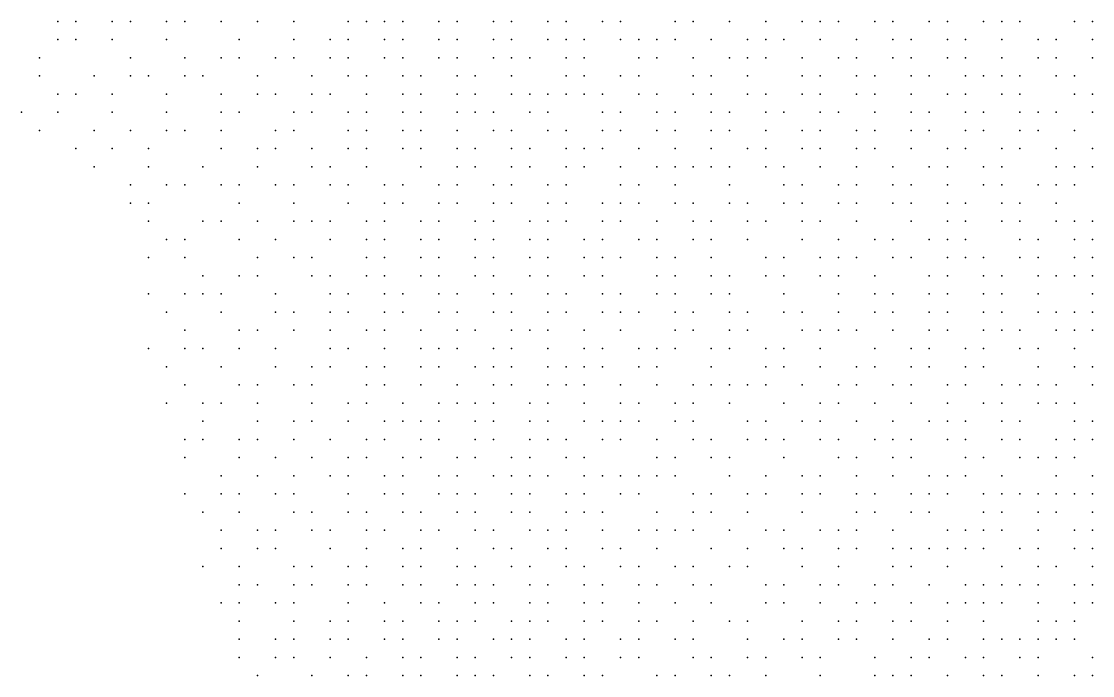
# Model space of a CAD drawing. Extents: x 429 to 793, y 817 to 1241.
# Drawn here: x 431.56 to 474.63, y 1081.6 to 1107.88 of the extents above; entities that cross this region are included whole.
import ezdxf

# ---------------------------------------------------------------- set-up
doc = ezdxf.new("R2010")
doc.units = 0

msp = doc.modelspace()

# ---------------------------------------------------------------- linework, layer by layer
for p in [(433.02, 1107.88, 34.278), (433.75, 1107.88, 35.228), (435.21, 1107.88, 37.026), (435.94, 1107.88, 38.902), (437.4, 1107.88, 42.717), (438.13, 1107.88, 44.245), (439.59, 1107.88, 50.212), (441.05, 1107.88, 57.54), (442.51, 1107.88, 65.073), (444.7, 1107.88, 75.433), (445.43, 1107.88, 79.382), (446.16, 1107.88, 82.43), (446.89, 1107.88, 85.504), (448.35, 1107.88, 92.105), (449.08, 1107.88, 94.19), (450.54, 1107.88, 100.98), (451.27, 1107.88, 103.501), (452.73, 1107.88, 108.63), (453.46, 1107.88, 111.6), (454.92, 1107.88, 116.027), (455.65, 1107.88, 118.292), (457.84, 1107.88, 126.08), (458.57, 1107.88, 127.995), (460.03, 1107.88, 131.765), (461.49, 1107.88, 135.7), (462.95, 1107.88, 139.325), (463.68, 1107.88, 140), (464.41, 1107.88, 142.67), (465.87, 1107.88, 145.952), (466.6, 1107.88, 147.465), (468.06, 1107.88, 150.04), (468.79, 1107.88, 151.73), (470.25, 1107.88, 154.67), (470.98, 1107.88, 156.32), (471.71, 1107.88, 157.955), (473.9, 1107.88, 161.577), (474.63, 1107.88, 163.123), (433.02, 1107.15, 33.534), (433.75, 1107.15, 34.596), (435.21, 1107.15, 36.496), (437.4, 1107.15, 42.19), (440.32, 1107.15, 53.023), (442.51, 1107.15, 64.612), (443.97, 1107.15, 72.328), (444.7, 1107.15, 75.88), (446.16, 1107.15, 82.03), (446.89, 1107.15, 85.88), (448.35, 1107.15, 91.92), (449.08, 1107.15, 95.105), (450.54, 1107.15, 100.693), (451.27, 1107.15, 103.962), (452.73, 1107.15, 109.39), (453.46, 1107.15, 112), (454.19, 1107.15, 113.85), (455.65, 1107.15, 119.257), (456.38, 1107.15, 121.47), (457.11, 1107.15, 123.18), (457.84, 1107.15, 124.922), (459.3, 1107.15, 130.122), (460.76, 1107.15, 133.855), (461.49, 1107.15, 135.482), (462.22, 1107.15, 137.08), (463.68, 1107.15, 140.675), (465.14, 1107.15, 144.005), (466.6, 1107.15, 147.06), (467.33, 1107.15, 148.975), (468.79, 1107.15, 151.335), (469.52, 1107.15, 152.615), (470.98, 1107.15, 155.94), (472.44, 1107.15, 159.19), (473.17, 1107.15, 160.445), (474.63, 1107.15, 163.605), (432.29, 1106.42, 32.66), (435.94, 1106.42, 37.79), (438.13, 1106.42, 43.582), (439.59, 1106.42, 48.945), (440.32, 1106.42, 52.157), (441.78, 1106.42, 60.38), (442.51, 1106.42, 63.785), (443.97, 1106.42, 71.24), (444.7, 1106.42, 75.695), (446.16, 1106.42, 82.405), (446.89, 1106.42, 85.497), (448.35, 1106.42, 92.305), (449.08, 1106.42, 95.562), (450.54, 1106.42, 101.087), (451.27, 1106.42, 104.133), (452, 1106.42, 106.973), (453.46, 1106.42, 111.562), (454.19, 1106.42, 114.6), (456.38, 1106.42, 121.7), (457.11, 1106.42, 123.66), (458.57, 1106.42, 128.232), (460.03, 1106.42, 132.25), (460.76, 1106.42, 134.1), (461.49, 1106.42, 135.955), (462.95, 1106.42, 139.135), (464.41, 1106.42, 142.7), (465.14, 1106.42, 144.465), (466.6, 1106.42, 147.51), (467.33, 1106.42, 148.367), (468.79, 1106.42, 151.777), (469.52, 1106.42, 153.262), (470.98, 1106.42, 156.217), (472.44, 1106.42, 159.298), (473.17, 1106.42, 160.1), (474.63, 1106.42, 163.27), (432.29, 1105.69, 32.29), (434.48, 1105.69, 34.767), (435.94, 1105.69, 37.505), (436.67, 1105.69, 38.12), (438.13, 1105.69, 42.587), (438.86, 1105.69, 44.483), (441.05, 1105.69, 55.107), (443.24, 1105.69, 67.507), (444.7, 1105.69, 75.08), (445.43, 1105.69, 78.845), (446.89, 1105.69, 85.113), (447.62, 1105.69, 88.93), (449.08, 1105.69, 94.575), (449.81, 1105.69, 98.602), (451.27, 1105.69, 103.679), (453.46, 1105.69, 112.05), (454.19, 1105.69, 115), (455.65, 1105.69, 118.492), (456.38, 1105.69, 121.21), (458.57, 1105.69, 128.485), (459.3, 1105.69, 130.37), (460.76, 1105.69, 134.39), (462.95, 1105.69, 138.7), (463.68, 1105.69, 140.5), (465.14, 1105.69, 144.05), (465.87, 1105.69, 145.38), (467.33, 1105.69, 148.84), (468.06, 1105.69, 150.555), (469.52, 1105.69, 153.53), (470.25, 1105.69, 154.56), (470.98, 1105.69, 156.035), (471.71, 1105.69, 157.495), (473.17, 1105.69, 160.725), (473.9, 1105.69, 161.35), (433.02, 1104.96, 33.202), (433.75, 1104.96, 33.985), (435.21, 1104.96, 35.223), (437.4, 1104.96, 40.187), (439.59, 1104.96, 46.99), (441.05, 1104.96, 53.29), (441.78, 1104.96, 58.123), (443.24, 1104.96, 66.966), (443.97, 1104.96, 70.385), (445.43, 1104.96, 78.202), (446.89, 1104.96, 85.57), (447.62, 1104.96, 89.328), (449.08, 1104.96, 95.332), (449.81, 1104.96, 98.235), (451.27, 1104.96, 104.645), (452, 1104.96, 106.843), (452.73, 1104.96, 110.064), (453.46, 1104.96, 112.51), (454.19, 1104.96, 115.24), (454.92, 1104.96, 117.245), (456.38, 1104.96, 121.945), (457.11, 1104.96, 123.413), (458.57, 1104.96, 128.005), (459.3, 1104.96, 130.66), (460.76, 1104.96, 133.94), (461.49, 1104.96, 135.758), (462.95, 1104.96, 139.39), (463.68, 1104.96, 141.18), (465.14, 1104.96, 144.518), (465.87, 1104.96, 146.045), (467.33, 1104.96, 148.455), (468.79, 1104.96, 151.475), (469.52, 1104.96, 153.155), (470.98, 1104.96, 156.495), (471.71, 1104.96, 157.765), (473.9, 1104.96, 161.635), (474.63, 1104.96, 163.372), (431.56, 1104.23, 31.55), (433.02, 1104.23, 32.806), (435.21, 1104.23, 35.591), (437.4, 1104.23, 39.18), (439.59, 1104.23, 46.53), (440.32, 1104.23, 49.2), (442.51, 1104.23, 62.318), (443.24, 1104.23, 66.532), (444.7, 1104.23, 74.252), (445.43, 1104.23, 78.035), (446.89, 1104.23, 85.228), (447.62, 1104.23, 88.957), (449.08, 1104.23, 95.707), (449.81, 1104.23, 98.737), (450.54, 1104.23, 101.766), (452, 1104.23, 107.257), (452.73, 1104.23, 109.14), (454.92, 1104.23, 117.742), (455.65, 1104.23, 120.23), (457.11, 1104.23, 124.145), (457.84, 1104.23, 126.378), (459.3, 1104.23, 130.2), (460.03, 1104.23, 132.755), (461.49, 1104.23, 136.465), (462.22, 1104.23, 137.382), (463.68, 1104.23, 141.455), (464.41, 1104.23, 142.337), (465.87, 1104.23, 146.315), (467.33, 1104.23, 148.927), (468.06, 1104.23, 150.63), (469.52, 1104.23, 153.617), (470.25, 1104.23, 155.11), (471.71, 1104.23, 157.405), (472.44, 1104.23, 159.04), (473.17, 1104.23, 160.67), (474.63, 1104.23, 163.055), (432.29, 1103.5, 32.057), (434.48, 1103.5, 34.24), (435.94, 1103.5, 35.958), (437.4, 1103.5, 39.597), (438.13, 1103.5, 40.636), (439.59, 1103.5, 44.96), (441.78, 1103.5, 57.102), (442.51, 1103.5, 61.513), (444.7, 1103.5, 74.414), (445.43, 1103.5, 78.349), (446.89, 1103.5, 85.725), (447.62, 1103.5, 89.355), (449.08, 1103.5, 95.8), (450.54, 1103.5, 101.956), (451.27, 1103.5, 105), (452.73, 1103.5, 109.905), (453.46, 1103.5, 112.71), (454.92, 1103.5, 117.243), (455.65, 1103.5, 119.036), (457.11, 1103.5, 124.405), (457.84, 1103.5, 127.065), (459.3, 1103.5, 130.88), (460.03, 1103.5, 131.595), (461.49, 1103.5, 136.03), (462.95, 1103.5, 139.245), (463.68, 1103.5, 141.035), (465.14, 1103.5, 144.165), (465.87, 1103.5, 145.92), (467.33, 1103.5, 149.4), (468.06, 1103.5, 150.715), (469.52, 1103.5, 153.435), (470.25, 1103.5, 154.745), (471.71, 1103.5, 157.863), (472.44, 1103.5, 158.68), (473.9, 1103.5, 161.94), (433.75, 1102.77, 33.322), (435.21, 1102.77, 34.653), (436.67, 1102.77, 37.542), (439.59, 1102.77, 44.487), (441.05, 1102.77, 50.28), (441.78, 1102.77, 56.279), (443.24, 1102.77, 65.317), (444.7, 1102.77, 74.007), (445.43, 1102.77, 77.956), (446.89, 1102.77, 85.933), (447.62, 1102.77, 89.222), (449.08, 1102.77, 95.737), (449.81, 1102.77, 98.87), (451.27, 1102.77, 105.346), (452, 1102.77, 108.095), (453.46, 1102.77, 113.215), (454.19, 1102.77, 115.73), (454.92, 1102.77, 117.74), (456.38, 1102.77, 122.46), (457.84, 1102.77, 126.615), (459.3, 1102.77, 130.44), (460.76, 1102.77, 134.67), (461.49, 1102.77, 136.329), (462.95, 1102.77, 139.725), (463.68, 1102.77, 141.312), (465.14, 1102.77, 144.845), (465.87, 1102.77, 146.405), (467.33, 1102.77, 149.015), (468.79, 1102.77, 152.03), (469.52, 1102.77, 153.72), (470.98, 1102.77, 156.04), (471.71, 1102.77, 157.503), (473.17, 1102.77, 159.975), (474.63, 1102.77, 162.845), (434.48, 1102.04, 33.58), (436.67, 1102.04, 36.995), (438.86, 1102.04, 41.691), (441.05, 1102.04, 50.412), (443.24, 1102.04, 64.888), (443.97, 1102.04, 68.986), (445.43, 1102.04, 77.562), (447.62, 1102.04, 89.414), (449.08, 1102.04, 96.358), (449.81, 1102.04, 99.297), (451.27, 1102.04, 105.003), (452, 1102.04, 107.511), (453.46, 1102.04, 112.45), (454.19, 1102.04, 115.245), (455.65, 1102.04, 120.75), (457.11, 1102.04, 124.68), (457.84, 1102.04, 127.118), (458.57, 1102.04, 129.247), (459.3, 1102.04, 130.935), (460.03, 1102.04, 132.922), (461.49, 1102.04, 136.628), (462.22, 1102.04, 138.41), (463.68, 1102.04, 140.908), (465.14, 1102.04, 144.45), (466.6, 1102.04, 147.76), (468.06, 1102.04, 150.81), (468.79, 1102.04, 151.655), (470.25, 1102.04, 155.03), (470.98, 1102.04, 156.31), (473.17, 1102.04, 160.275), (473.9, 1102.04, 161.9), (474.63, 1102.04, 162.53), (435.94, 1101.31, 35.566), (437.4, 1101.31, 38.325), (438.13, 1101.31, 39.346), (439.59, 1101.31, 43.115), (440.32, 1101.31, 45.708), (441.78, 1101.31, 54.499), (442.51, 1101.31, 58.68), (443.97, 1101.31, 68.573), (444.7, 1101.31, 73.108), (446.16, 1101.31, 82.063), (446.89, 1101.31, 85.993), (448.35, 1101.31, 92.948), (449.08, 1101.31, 96.537), (450.54, 1101.31, 102.517), (451.27, 1101.31, 105.52), (452.73, 1101.31, 110.41), (453.46, 1101.31, 113.22), (455.65, 1101.31, 121.063), (456.38, 1101.31, 123.235), (457.84, 1101.31, 126.15), (460.03, 1101.31, 132.865), (462.22, 1101.31, 137.99), (462.95, 1101.31, 139.815), (464.41, 1101.31, 143.375), (465.14, 1101.31, 144.735), (466.6, 1101.31, 147.375), (467.33, 1101.31, 149.57), (468.79, 1101.31, 152.125), (470.25, 1101.31, 155.135), (470.98, 1101.31, 155.96), (472.44, 1101.31, 158.443), (473.17, 1101.31, 160.6), (473.9, 1101.31, 161.573), (435.94, 1100.58, 35.193), (436.67, 1100.58, 36.228), (440.32, 1100.58, 45.115), (442.51, 1100.58, 58), (444.7, 1100.58, 73.22), (446.16, 1100.58, 81.687), (446.89, 1100.58, 85.63), (448.35, 1100.58, 93.47), (449.08, 1100.58, 95.515), (450.54, 1100.58, 102.16), (451.27, 1100.58, 105.173), (452.73, 1100.58, 110.69), (453.46, 1100.58, 113.49), (454.92, 1100.58, 118.285), (455.65, 1100.58, 120.275), (456.38, 1100.58, 121.77), (457.84, 1100.58, 127.16), (458.57, 1100.58, 129.08), (460.03, 1100.58, 133.37), (460.76, 1100.58, 134.3), (462.22, 1100.58, 138.693), (462.95, 1100.58, 140.308), (464.41, 1100.58, 142.97), (465.14, 1100.58, 144.34), (466.6, 1100.58, 147.86), (467.33, 1100.58, 149.2), (468.79, 1100.58, 151.765), (469.52, 1100.58, 153.275), (470.98, 1100.58, 156.435), (471.71, 1100.58, 157.26), (473.17, 1100.58, 160.245), (436.67, 1099.85, 35.575), (438.86, 1099.85, 38.894), (439.59, 1099.85, 41.482), (441.05, 1099.85, 47.213), (442.51, 1099.85, 56.87), (443.24, 1099.85, 63.185), (443.97, 1099.85, 67.431), (445.43, 1099.85, 77.303), (446.16, 1099.85, 82.118), (447.62, 1099.85, 89.991), (448.35, 1099.85, 92.98), (449.81, 1099.85, 99.782), (450.54, 1099.85, 102.9), (452, 1099.85, 108.64), (452.73, 1099.85, 111.215), (453.46, 1099.85, 113.042), (454.92, 1099.85, 118.563), (455.65, 1099.85, 120.588), (457.11, 1099.85, 125.22), (458.57, 1099.85, 129.59), (459.3, 1099.85, 131.268), (460.76, 1099.85, 135.013), (461.49, 1099.85, 136.652), (462.95, 1099.85, 138.975), (463.68, 1099.85, 141.685), (465.14, 1099.85, 145.027), (467.33, 1099.85, 149.685), (468.79, 1099.85, 152.25), (469.52, 1099.85, 153.095), (470.98, 1099.85, 156.085), (471.71, 1099.85, 157.742), (473.17, 1099.85, 159.89), (473.9, 1099.85, 161.52), (474.63, 1099.85, 162.158), (437.4, 1099.12, 36.747), (438.13, 1099.12, 37.537), (440.32, 1099.12, 42.695), (441.78, 1099.12, 51.03), (443.97, 1099.12, 67.028), (445.43, 1099.12, 77.421), (446.16, 1099.12, 81.438), (447.62, 1099.12, 89.644), (448.35, 1099.12, 93.737), (449.81, 1099.12, 100.18), (450.54, 1099.12, 103.248), (452, 1099.12, 108.96), (452.73, 1099.12, 111.74), (454.19, 1099.12, 116.563), (454.92, 1099.12, 117.325), (456.38, 1099.12, 122.82), (457.11, 1099.12, 125.737), (458.57, 1099.12, 129.15), (459.3, 1099.12, 130.858), (460.76, 1099.12, 135.3), (462.95, 1099.12, 140.395), (464.41, 1099.12, 143.56), (465.87, 1099.12, 146.212), (466.6, 1099.12, 147.768), (468.06, 1099.12, 151.025), (468.79, 1099.12, 151.88), (469.52, 1099.12, 153.58), (471.71, 1099.12, 157.393), (472.44, 1099.12, 158.885), (473.9, 1099.12, 161.165), (474.63, 1099.12, 162.795), (436.67, 1098.39, 35.49), (438.13, 1098.39, 37.86), (441.05, 1098.39, 45.638), (442.51, 1098.39, 55.419), (443.24, 1098.39, 61.509), (445.43, 1098.39, 77.035), (446.16, 1098.39, 81.936), (447.62, 1098.39, 90.228), (448.35, 1098.39, 93.093), (449.81, 1098.39, 100.296), (450.54, 1098.39, 102.895), (452, 1098.39, 108.46), (452.73, 1098.39, 111.25), (454.19, 1098.39, 116.86), (454.92, 1098.39, 118.85), (455.65, 1098.39, 120.845), (457.11, 1098.39, 125.292), (457.84, 1098.39, 127.735), (459.3, 1098.39, 131.555), (461.49, 1098.39, 137.45), (462.22, 1098.39, 139.077), (463.68, 1098.39, 141.795), (464.41, 1098.39, 143.175), (465.14, 1098.39, 144.945), (466.6, 1098.39, 148.065), (467.33, 1098.39, 149.8), (468.79, 1098.39, 152.188), (469.52, 1098.39, 153.878), (470.25, 1098.39, 154.535), (471.71, 1098.39, 157.88), (472.44, 1098.39, 159.2), (473.9, 1098.39, 161.635), (474.63, 1098.39, 162.44), (438.86, 1097.66, 38.708), (440.32, 1097.66, 42.109), (441.05, 1097.66, 45.045), (443.24, 1097.66, 60.678), (443.97, 1097.66, 66.12), (445.43, 1097.66, 76.648), (446.16, 1097.66, 81.84), (447.62, 1097.66, 89.895), (448.35, 1097.66, 93.873), (449.81, 1097.66, 100.792), (450.54, 1097.66, 103.42), (452, 1097.66, 109.2), (452.73, 1097.66, 112.033), (454.19, 1097.66, 116.38), (454.92, 1097.66, 119.179), (457.11, 1097.66, 125.81), (457.84, 1097.66, 127.3), (459.3, 1097.66, 131.857), (460.03, 1097.66, 133.747), (461.49, 1097.66, 137.035), (462.22, 1097.66, 138.672), (463.68, 1097.66, 142.292), (464.41, 1097.66, 143.675), (465.87, 1097.66, 147.012), (468.06, 1097.66, 151.155), (468.79, 1097.66, 152.51), (470.25, 1097.66, 155.193), (470.98, 1097.66, 156.515), (472.44, 1097.66, 158.855), (473.17, 1097.66, 159.842), (473.9, 1097.66, 161.3), (474.63, 1097.66, 162.58), (436.67, 1096.93, 34.55), (438.13, 1096.93, 36.398), (438.86, 1096.93, 38.133), (439.59, 1096.93, 39), (441.78, 1096.93, 47.489), (443.97, 1096.93, 65.412), (444.7, 1096.93, 70.873), (446.16, 1096.93, 81.305), (446.89, 1096.93, 85.64), (448.35, 1096.93, 93.452), (449.08, 1096.93, 97.07), (450.54, 1096.93, 103.985), (451.27, 1096.93, 106.66), (452.73, 1096.93, 112.325), (453.46, 1096.93, 114.365), (454.92, 1096.93, 119.508), (455.65, 1096.93, 121.89), (457.11, 1096.93, 126.337), (457.84, 1096.93, 128.045), (459.3, 1096.93, 131.645), (460.03, 1096.93, 134.045), (462.22, 1096.93, 139.18), (464.41, 1096.93, 143.485), (465.87, 1096.93, 146.83), (466.6, 1096.93, 148.378), (468.06, 1096.93, 150.795), (468.79, 1096.93, 152.15), (470.25, 1096.93, 154.675), (470.98, 1096.93, 156.342), (472.44, 1096.93, 159.152), (474.63, 1096.93, 162.408), (437.4, 1096.2, 34.816), (439.59, 1096.2, 38.587), (441.78, 1096.2, 47.072), (442.51, 1096.2, 50.49), (443.97, 1096.2, 65.028), (444.7, 1096.2, 71.731), (446.16, 1096.2, 81.858), (446.89, 1096.2, 86.19), (448.35, 1096.2, 93.843), (449.08, 1096.2, 97.44), (450.54, 1096.2, 103.543), (451.27, 1096.2, 106.333), (452.73, 1096.2, 111.85), (453.46, 1096.2, 114.696), (454.92, 1096.2, 119.45), (455.65, 1096.2, 122.198), (456.38, 1096.2, 124.155), (457.84, 1096.2, 128.355), (458.57, 1096.2, 130.265), (460.03, 1096.2, 133.62), (460.76, 1096.2, 135.5), (462.22, 1096.2, 138.78), (462.95, 1096.2, 140.59), (464.41, 1096.2, 143.805), (465.87, 1096.2, 146.26), (466.6, 1096.2, 148.695), (468.06, 1096.2, 151.292), (468.79, 1096.2, 152.633), (470.25, 1096.2, 155.16), (470.98, 1096.2, 156.49), (472.44, 1096.2, 158.982), (473.17, 1096.2, 159.795), (473.9, 1096.2, 161.425), (474.63, 1096.2, 162.695), (438.13, 1095.47, 36.288), (440.32, 1095.47, 40.23), (441.05, 1095.47, 43.508), (442.51, 1095.47, 50.167), (443.97, 1095.47, 64.645), (445.43, 1095.47, 76.33), (446.16, 1095.47, 81.58), (447.62, 1095.47, 90.653), (449.08, 1095.47, 97.235), (449.81, 1095.47, 100.878), (451.27, 1095.47, 107.332), (452, 1095.47, 109.81), (452.73, 1095.47, 112.637), (454.19, 1095.47, 116.215), (455.65, 1095.47, 121.743), (457.84, 1095.47, 128.684), (458.57, 1095.47, 130.575), (460.03, 1095.47, 134.352), (460.76, 1095.47, 136.02), (462.95, 1095.47, 141.1), (463.68, 1095.47, 142.705), (464.41, 1095.47, 144.312), (465.14, 1095.47, 145.195), (466.6, 1095.47, 148.33), (468.06, 1095.47, 151.43), (468.79, 1095.47, 152.455), (470.25, 1095.47, 155.473), (470.98, 1095.47, 156.14), (471.71, 1095.47, 157.82), (473.17, 1095.47, 160.267), (473.9, 1095.47, 161.545), (474.63, 1095.47, 162.35), (436.67, 1094.74, 33.407), (438.13, 1094.74, 35.415), (438.86, 1094.74, 36.657), (440.32, 1094.74, 40.409), (441.78, 1094.74, 45.309), (443.97, 1094.74, 63.436), (444.7, 1094.74, 70.268), (446.16, 1094.74, 82.063), (447.62, 1094.74, 90), (448.35, 1094.74, 94.704), (449.08, 1094.74, 97.81), (450.54, 1094.74, 104.405), (451.27, 1094.74, 107.27), (452.73, 1094.74, 112.96), (454.19, 1094.74, 117.762), (454.92, 1094.74, 119.54), (456.38, 1094.74, 124.808), (457.11, 1094.74, 126.73), (457.84, 1094.74, 128.665), (459.3, 1094.74, 132.265), (460.03, 1094.74, 133.938), (461.49, 1094.74, 137.98), (462.22, 1094.74, 139.09), (463.68, 1094.74, 142.66), (465.87, 1094.74, 147.268), (467.33, 1094.74, 149.7), (468.06, 1094.74, 151.07), (469.52, 1094.74, 153.61), (470.25, 1094.74, 155.117), (471.71, 1094.74, 157.47), (472.44, 1094.74, 159.11), (473.9, 1094.74, 161.205), (437.4, 1094.01, 33.852), (439.59, 1094.01, 37.347), (441.78, 1094.01, 44.631), (443.24, 1094.01, 53.95), (443.97, 1094.01, 62.6), (445.43, 1094.01, 76.44), (446.16, 1094.01, 81.717), (447.62, 1094.01, 90.808), (448.35, 1094.01, 94.384), (449.81, 1094.01, 100.25), (450.54, 1094.01, 103.13), (451.27, 1094.01, 106.25), (452.73, 1094.01, 111.942), (453.46, 1094.01, 115.533), (454.19, 1094.01, 118.08), (454.92, 1094.01, 120.08), (456.38, 1094.01, 124.785), (457.11, 1094.01, 126.295), (459.3, 1094.01, 132.79), (461.49, 1094.01, 137.58), (462.22, 1094.01, 139.4), (463.68, 1094.01, 142.645), (465.14, 1094.01, 145.33), (465.87, 1094.01, 146.897), (467.33, 1094.01, 150.208), (468.06, 1094.01, 151.562), (469.52, 1094.01, 154.1), (470.25, 1094.01, 155.435), (472.44, 1094.01, 158.76), (473.9, 1094.01, 161.037), (474.63, 1094.01, 162.312), (438.13, 1093.28, 34.588), (440.32, 1093.28, 38.82), (441.05, 1093.28, 41.52), (442.51, 1093.28, 47.168), (443.24, 1093.28, 53.466), (445.43, 1093.28, 76.08), (446.16, 1093.28, 81.897), (447.62, 1093.28, 91.028), (449.08, 1093.28, 98.858), (450.54, 1093.28, 104.77), (451.27, 1093.28, 106.82), (452.73, 1093.28, 112.5), (453.46, 1093.28, 114.06), (454.19, 1093.28, 117.68), (455.65, 1093.28, 122.375), (457.11, 1093.28, 127.05), (458.57, 1093.28, 130.48), (459.3, 1093.28, 132.37), (460.03, 1093.28, 134.588), (460.76, 1093.28, 136.447), (461.49, 1093.28, 138.298), (462.95, 1093.28, 141.553), (464.41, 1093.28, 144.07), (465.14, 1093.28, 145.84), (466.6, 1093.28, 148.975), (467.33, 1093.28, 149.853), (468.79, 1093.28, 152.727), (469.52, 1093.28, 153.75), (470.98, 1093.28, 156.775), (471.71, 1093.28, 157.6), (472.44, 1093.28, 159.062), (473.17, 1093.28, 159.71), (474.63, 1093.28, 162.61), (437.4, 1092.55, 33.041), (438.86, 1092.55, 34.957), (439.59, 1092.55, 36.52), (441.05, 1092.55, 41.15), (443.24, 1092.55, 52.076), (444.7, 1092.55, 69.501), (445.43, 1092.55, 75.651), (446.89, 1092.55, 86.424), (448.35, 1092.55, 94.85), (449.08, 1092.55, 98.555), (449.81, 1092.55, 101.428), (450.54, 1092.55, 104.979), (452, 1092.55, 110), (452.73, 1092.55, 113.605), (454.19, 1092.55, 118.413), (455.65, 1092.55, 122.16), (456.38, 1092.55, 124.665), (457.84, 1092.55, 127.394), (458.57, 1092.55, 130.816), (460.03, 1092.55, 134.577), (462.22, 1092.55, 139.732), (463.68, 1092.55, 142.795), (464.41, 1092.55, 144.403), (465.87, 1092.55, 146.86), (467.33, 1092.55, 150.36), (468.79, 1092.55, 152.378), (470.25, 1092.55, 155.587), (470.98, 1092.55, 156.43), (472.44, 1092.55, 158.56), (473.17, 1092.55, 160.35), (473.9, 1092.55, 160.99), (438.86, 1091.82, 34.543), (441.05, 1091.82, 39.88), (442.51, 1091.82, 44.185), (443.24, 1091.82, 50.908), (444.7, 1091.82, 68.767), (446.16, 1091.82, 82.078), (446.89, 1091.82, 86.692), (447.62, 1091.82, 91.455), (448.35, 1091.82, 95.272), (449.81, 1091.82, 102.235), (450.54, 1091.82, 104.672), (452, 1091.82, 110.795), (452.73, 1091.82, 112.603), (454.19, 1091.82, 118.19), (454.92, 1091.82, 120.735), (455.65, 1091.82, 122.71), (456.38, 1091.82, 124.235), (457.84, 1091.82, 129.64), (458.57, 1091.82, 130.802), (460.76, 1091.82, 136.79), (461.49, 1091.82, 138.235), (462.95, 1091.82, 140.793), (463.68, 1091.82, 143.32), (465.14, 1091.82, 145.793), (466.6, 1091.82, 148.952), (468.06, 1091.82, 151.36), (468.79, 1091.82, 153.05), (469.52, 1091.82, 154.395), (470.98, 1091.82, 156.91), (471.71, 1091.82, 157.735), (473.9, 1091.82, 161.298), (474.63, 1091.82, 161.94), (438.13, 1091.09, 33.177), (438.86, 1091.09, 33.992), (440.32, 1091.09, 37.257), (441.05, 1091.09, 39.235), (442.51, 1091.09, 43.861), (443.97, 1091.09, 58.59), (445.43, 1091.09, 75.9), (446.16, 1091.09, 82.01), (447.62, 1091.09, 91.063), (448.35, 1091.09, 95.85), (449.81, 1091.09, 102.194), (450.54, 1091.09, 105.45), (452, 1091.09, 111.14), (452.73, 1091.09, 113.165), (453.46, 1091.09, 115.952), (454.92, 1091.09, 120.29), (455.65, 1091.09, 123.062), (457.11, 1091.09, 126.743), (458.57, 1091.09, 131.14), (459.3, 1091.09, 133.03), (460.76, 1091.09, 136.395), (461.49, 1091.09, 137.84), (462.22, 1091.09, 140.4), (463.68, 1091.09, 142.94), (464.41, 1091.09, 144.725), (465.87, 1091.09, 147.195), (466.6, 1091.09, 148.772), (467.33, 1091.09, 150.327), (468.79, 1091.09, 152.705), (469.52, 1091.09, 154.05), (470.98, 1091.09, 156.565), (471.71, 1091.09, 158.045), (473.17, 1091.09, 160.325), (473.9, 1091.09, 161.61), (474.63, 1091.09, 162.555), (438.13, 1090.36, 32.192), (440.32, 1090.36, 36.884), (441.78, 1090.36, 40.849), (443.24, 1090.36, 48.314), (444.7, 1090.36, 67.197), (445.43, 1090.36, 75.553), (446.89, 1090.36, 86.789), (447.62, 1090.36, 91.643), (449.08, 1090.36, 99.403), (449.81, 1090.36, 102.44), (451.27, 1090.36, 107.848), (452, 1090.36, 111.5), (453.46, 1090.36, 116.295), (454.19, 1090.36, 119.08), (457.11, 1090.36, 127.295), (457.84, 1090.36, 129.574), (459.3, 1090.36, 133.381), (460.03, 1090.36, 134.11), (462.22, 1090.36, 140.215), (464.41, 1090.36, 144.36), (465.14, 1090.36, 146.471), (466.6, 1090.36, 149.29), (467.33, 1090.36, 150.645), (469.52, 1090.36, 153.71), (470.25, 1090.36, 155.4), (471.71, 1090.36, 157.705), (472.44, 1090.36, 159.003), (473.17, 1090.36, 159.985), (473.9, 1090.36, 161.27), (439.59, 1089.63, 34.265), (441.05, 1089.63, 38.488), (442.51, 1089.63, 42.693), (443.97, 1089.63, 55.74), (444.7, 1089.63, 66.507), (446.16, 1089.63, 82.123), (446.89, 1089.63, 87.377), (448.35, 1089.63, 96.127), (449.08, 1089.63, 99.097), (450.54, 1089.63, 105.879), (451.27, 1089.63, 108.645), (452, 1089.63, 111.05), (452.73, 1089.63, 113.06), (454.19, 1089.63, 118.868), (454.92, 1089.63, 121.42), (455.65, 1089.63, 123.395), (456.38, 1089.63, 125.708), (457.11, 1089.63, 127.847), (457.84, 1089.63, 129.928), (460.03, 1089.63, 135.605), (461.49, 1089.63, 138.92), (462.95, 1089.63, 142.19), (463.68, 1089.63, 143.27), (465.14, 1089.63, 146.106), (466.6, 1089.63, 148.93), (468.06, 1089.63, 152.015), (468.79, 1089.63, 153.38), (469.52, 1089.63, 154.385), (470.98, 1089.63, 156.72), (473.17, 1089.63, 160.457), (474.63, 1089.63, 162.5), (438.13, 1088.9, 30.993), (439.59, 1088.9, 33.647), (440.32, 1088.9, 34.76), (441.78, 1088.9, 40.102), (442.51, 1088.9, 42.37), (444.7, 1088.9, 66.163), (446.16, 1088.9, 81.873), (446.89, 1088.9, 87.05), (448.35, 1088.9, 95.744), (449.08, 1088.9, 99.603), (449.81, 1088.9, 103.167), (451.27, 1088.9, 108.608), (452, 1088.9, 111.83), (453.46, 1088.9, 116.653), (454.19, 1088.9, 118.223), (455.65, 1088.9, 123.952), (456.38, 1088.9, 126.066), (458.57, 1088.9, 131.82), (459.3, 1088.9, 132.772), (460.76, 1088.9, 137.075), (461.49, 1088.9, 138.535), (462.95, 1088.9, 141.285), (463.68, 1088.9, 143.61), (465.14, 1088.9, 146.105), (465.87, 1088.9, 146.81), (467.33, 1088.9, 150.815), (468.06, 1088.9, 151.67), (468.79, 1088.9, 152.353), (470.25, 1088.9, 155.555), (470.98, 1088.9, 156.38), (471.71, 1088.9, 157.7), (472.44, 1088.9, 159.315), (473.17, 1088.9, 159.96), (473.9, 1088.9, 161.55), (474.63, 1088.9, 162.17), (438.86, 1088.17, 31.685), (440.32, 1088.17, 34.117), (442.51, 1088.17, 41.726), (443.24, 1088.17, 45.262), (444.7, 1088.17, 65.82), (445.43, 1088.17, 75.099), (446.89, 1088.17, 87.65), (447.62, 1088.17, 92.515), (449.08, 1088.17, 99.85), (449.81, 1088.17, 102.864), (451.27, 1088.17, 108.862), (452, 1088.17, 111.4), (453.46, 1088.17, 117.01), (454.19, 1088.17, 119.005), (454.92, 1088.17, 121.358), (457.11, 1088.17, 127.985), (458.57, 1088.17, 132.173), (459.3, 1088.17, 133.325), (460.76, 1088.17, 136.68), (462.95, 1088.17, 142.358), (465.14, 1088.17, 146.465), (465.87, 1088.17, 148.22), (467.33, 1088.17, 150.475), (468.06, 1088.17, 152.182), (470.25, 1088.17, 155.225), (470.98, 1088.17, 156.712), (472.44, 1088.17, 158.99), (473.17, 1088.17, 160.28), (474.63, 1088.17, 161.855), (439.59, 1087.44, 32.164), (441.05, 1087.44, 35.301), (441.78, 1087.44, 38.883), (443.24, 1087.44, 45.2), (443.97, 1087.44, 51.489), (445.43, 1087.44, 74.776), (446.16, 1087.44, 82.067), (447.62, 1087.44, 92.04), (448.35, 1087.44, 96.214), (449.81, 1087.44, 103.515), (450.54, 1087.44, 106.381), (452, 1087.44, 111.98), (452.73, 1087.44, 113.794), (453.46, 1087.44, 117.378), (454.92, 1087.44, 122.12), (456.38, 1087.44, 125.073), (457.11, 1087.44, 128.33), (457.84, 1087.44, 130.057), (458.57, 1087.44, 131.779), (460.03, 1087.44, 135.918), (461.49, 1087.44, 138.882), (462.22, 1087.44, 140.348), (463.68, 1087.44, 143.793), (464.41, 1087.44, 145.4), (465.14, 1087.44, 146.997), (466.6, 1087.44, 148.567), (468.79, 1087.44, 153.38), (469.52, 1087.44, 154.732), (470.25, 1087.44, 155.725), (470.98, 1087.44, 157.05), (472.44, 1087.44, 159.478), (473.9, 1087.44, 161.53), (474.63, 1087.44, 162.318), (439.59, 1086.71, 31.927), (441.05, 1086.71, 34.24), (441.78, 1086.71, 37.709), (443.97, 1086.71, 50.182), (445.43, 1086.71, 74.76), (446.89, 1086.71, 87.78), (447.62, 1086.71, 92.562), (449.08, 1086.71, 100.342), (450.54, 1086.71, 106.088), (451.27, 1086.71, 109.61), (452.73, 1086.71, 114.57), (453.46, 1086.71, 117.365), (454.92, 1086.71, 121.705), (455.65, 1086.71, 124.443), (457.11, 1086.71, 127.935), (459.3, 1086.71, 133.28), (460.76, 1086.71, 137.775), (462.22, 1086.71, 141.08), (462.95, 1086.71, 142.525), (464.41, 1086.71, 145.042), (465.14, 1086.71, 145.75), (466.6, 1086.71, 149.26), (467.33, 1086.71, 150.65), (468.06, 1086.71, 152.36), (468.79, 1086.71, 153.73), (469.52, 1086.71, 154.397), (470.25, 1086.71, 155.9), (471.71, 1086.71, 158.35), (472.44, 1086.71, 159.162), (473.9, 1086.71, 161.215), (474.63, 1086.71, 162.47), (438.86, 1085.98, 30.187), (440.32, 1085.98, 32.5), (442.51, 1085.98, 39.76), (443.24, 1085.98, 41.848), (444.7, 1085.98, 63.032), (445.43, 1085.98, 74.114), (446.89, 1085.98, 87.734), (447.62, 1085.98, 92.263), (449.08, 1085.98, 100.269), (449.81, 1085.98, 103.818), (451.27, 1085.98, 109.32), (452, 1085.98, 112.273), (453.46, 1085.98, 117.74), (454.19, 1085.98, 119.72), (455.65, 1085.98, 124.039), (456.38, 1085.98, 126.76), (457.84, 1085.98, 129.452), (458.57, 1085.98, 132.13), (460.03, 1085.98, 135.54), (460.76, 1085.98, 137.4), (462.95, 1085.98, 142.16), (464.41, 1085.98, 145.394), (466.6, 1085.98, 149.615), (467.33, 1085.98, 151), (468.79, 1085.98, 153.4), (470.98, 1085.98, 157.212), (472.44, 1085.98, 159.34), (473.17, 1085.98, 160.277), (474.63, 1085.98, 162.16), (440.32, 1085.25, 31.254), (441.05, 1085.25, 32.931), (442.51, 1085.25, 39.039), (443.24, 1085.25, 41.86), (444.7, 1085.25, 61.681), (445.43, 1085.25, 73.787), (446.89, 1085.25, 87.99), (447.62, 1085.25, 93.1), (449.08, 1085.25, 100.573), (449.81, 1085.25, 103.598), (450.54, 1085.25, 106.87), (452, 1085.25, 112.784), (452.73, 1085.25, 114.945), (454.19, 1085.25, 120.098), (454.92, 1085.25, 121.28), (456.38, 1085.25, 125.577), (457.11, 1085.25, 128.295), (458.57, 1085.25, 132.7), (459.3, 1085.25, 134.4), (461.49, 1085.25, 138.5), (462.22, 1085.25, 141.075), (463.68, 1085.25, 144.333), (464.41, 1085.25, 145.4), (465.87, 1085.25, 148.58), (466.6, 1085.25, 149.97), (468.06, 1085.25, 151.69), (469.52, 1085.25, 154.735), (470.25, 1085.25, 156.08), (470.98, 1085.25, 157.057), (471.71, 1085.25, 158.372), (472.44, 1085.25, 159.03), (473.9, 1085.25, 161.38), (474.63, 1085.25, 162.613), (439.59, 1084.52, 29.59), (440.32, 1084.52, 30.713), (441.78, 1084.52, 34.407), (442.51, 1084.52, 37.292), (444.7, 1084.52, 60.91), (446.16, 1084.52, 81.67), (447.62, 1084.52, 92.8), (448.35, 1084.52, 97.237), (449.81, 1084.52, 104.12), (450.54, 1084.52, 107.127), (452, 1084.52, 112.497), (452.73, 1084.52, 115.315), (454.19, 1084.52, 119.688), (454.92, 1084.52, 121.655), (456.38, 1084.52, 126.355), (457.84, 1084.52, 130.595), (459.3, 1084.52, 134.022), (461.49, 1084.52, 139.242), (462.22, 1084.52, 140.898), (463.68, 1084.52, 143.25), (465.14, 1084.52, 147.183), (465.87, 1084.52, 148.23), (467.33, 1084.52, 151.35), (468.79, 1084.52, 153.743), (469.52, 1084.52, 155.087), (470.25, 1084.52, 155.76), (470.98, 1084.52, 157.405), (472.44, 1084.52, 159.66), (473.9, 1084.52, 161.55), (474.63, 1084.52, 162.308), (440.32, 1083.79, 29.964), (442.51, 1083.79, 37.028), (443.97, 1083.79, 44.65), (444.7, 1083.79, 58.674), (446.16, 1083.79, 82.125), (446.89, 1083.79, 88.227), (448.35, 1083.79, 96.944), (449.08, 1083.79, 100.882), (449.81, 1083.79, 103.83), (451.27, 1083.79, 110.273), (452, 1083.79, 112.752), (452.73, 1083.79, 115.692), (454.19, 1083.79, 120.47), (454.92, 1083.79, 122.44), (456.38, 1083.79, 126.725), (457.11, 1083.79, 128.478), (458.57, 1083.79, 132.89), (460.03, 1083.79, 136.275), (460.76, 1083.79, 138.135), (462.95, 1083.79, 142.895), (464.41, 1083.79, 145.598), (465.14, 1083.79, 146.838), (466.6, 1083.79, 150.165), (467.33, 1083.79, 151.025), (468.79, 1083.79, 153.425), (470.25, 1083.79, 156.268), (472.44, 1083.79, 159.195), (473.17, 1083.79, 160.615), (473.9, 1083.79, 161.25), (440.32, 1083.06, 28.99), (441.78, 1083.06, 33.805), (442.51, 1083.06, 36.765), (443.97, 1083.06, 43.691), (444.7, 1083.06, 56.601), (446.16, 1083.06, 82.328), (446.89, 1083.06, 87.933), (448.35, 1083.06, 96.938), (449.08, 1083.06, 100.524), (450.54, 1083.06, 107.363), (451.27, 1083.06, 110.058), (452, 1083.06, 112.737), (453.46, 1083.06, 117.268), (454.19, 1083.06, 120.065), (455.65, 1083.06, 124.58), (456.38, 1083.06, 126.333), (457.84, 1083.06, 130.97), (458.57, 1083.06, 132.5), (460.76, 1083.06, 137.775), (462.22, 1083.06, 141.08), (462.95, 1083.06, 142.54), (464.41, 1083.06, 145.795), (465.14, 1083.06, 147.555), (466.6, 1083.06, 150), (468.06, 1083.06, 152.769), (468.79, 1083.06, 153.78), (470.25, 1083.06, 155.957), (470.98, 1083.06, 157.44), (471.71, 1083.06, 158.105), (472.44, 1083.06, 159.68), (473.17, 1083.06, 160.315), (473.9, 1083.06, 160.95), (440.32, 1082.33, 28.833), (441.78, 1082.33, 31.948), (442.51, 1082.33, 34.31), (443.97, 1082.33, 43.448), (445.43, 1082.33, 73.06), (446.89, 1082.33, 87.64), (447.62, 1082.33, 93.417), (449.08, 1082.33, 100.238), (449.81, 1082.33, 104.613), (451.27, 1082.33, 110.58), (452, 1082.33, 113.26), (453.46, 1082.33, 118.06), (454.19, 1082.33, 120.647), (455.65, 1082.33, 125.16), (456.38, 1082.33, 127.105), (458.57, 1082.33, 133.257), (459.3, 1082.33, 134.958), (460.76, 1082.33, 138.337), (461.49, 1082.33, 139.628), (462.95, 1082.33, 143.268), (463.68, 1082.33, 144.722), (465.87, 1082.33, 148.97), (467.33, 1082.33, 151.235), (468.06, 1082.33, 152.444), (469.52, 1082.33, 155.14), (470.25, 1082.33, 156.47), (471.71, 1082.33, 158.743), (472.44, 1082.33, 159.38), (474.63, 1082.33, 162.18), (441.05, 1081.6, 30.213), (443.24, 1081.6, 38.603), (444.7, 1081.6, 51.8), (445.43, 1081.6, 72.283), (446.89, 1081.6, 88.193), (447.62, 1081.6, 93.13), (449.08, 1081.6, 101.055), (449.81, 1081.6, 104.602), (450.54, 1081.6, 107.597), (452, 1081.6, 113.192), (452.73, 1081.6, 115.937), (454.19, 1081.6, 119.115), (454.92, 1081.6, 123.195), (457.11, 1081.6, 129.433), (457.84, 1081.6, 131.158), (459.3, 1081.6, 134.577), (460.03, 1081.6, 136.644), (461.49, 1081.6, 139.635), (463.68, 1081.6, 144.553), (465.87, 1081.6, 148.635), (466.6, 1081.6, 150.035), (467.33, 1081.6, 151.77), (468.79, 1081.6, 153.825), (470.25, 1081.6, 156.17), (470.98, 1081.6, 157.8), (472.44, 1081.6, 159.865), (473.9, 1081.6, 161.88), (474.63, 1081.6, 162.505)]:
    msp.add_point(p)

doc.saveas('drawing.dxf')
